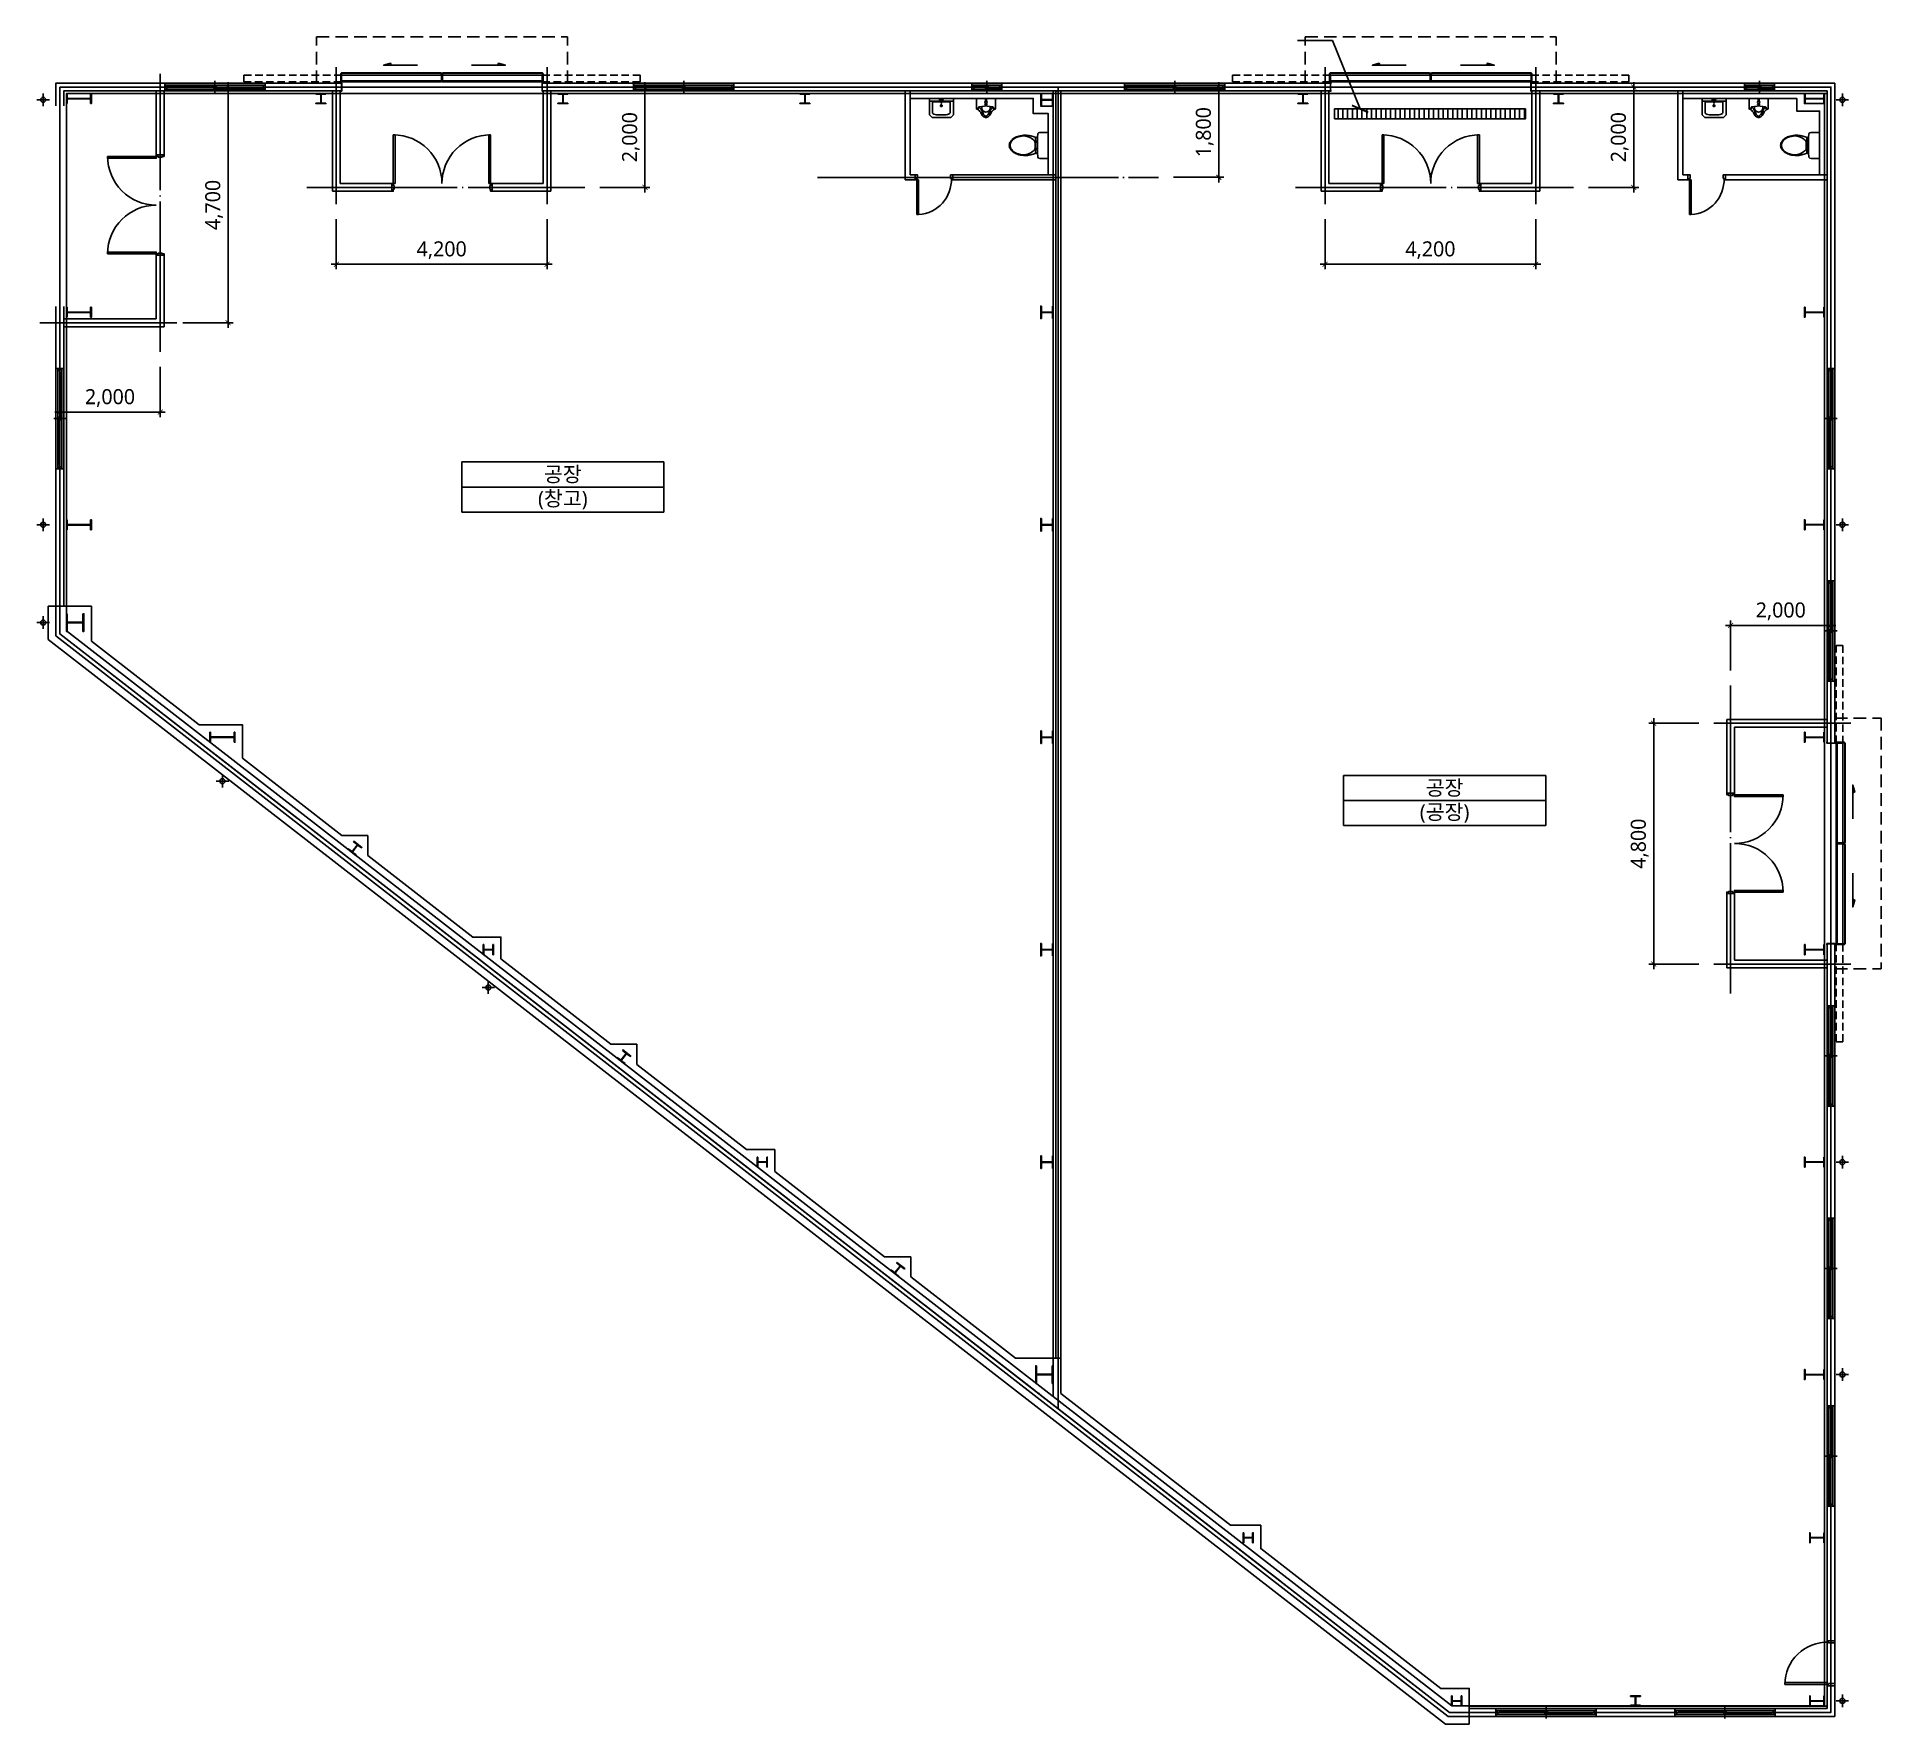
# Model space of a CAD drawing. Header units: inches. Extents: x 3564469 to 3601226, y -812462 to -778829.
import ezdxf
from ezdxf.enums import TextEntityAlignment as Align

# ---------------------------------------------------------------- set-up
doc = ezdxf.new("R2010")
doc.units = ezdxf.units.IN
doc.header["$LTSCALE"] = 100
doc.header["$MEASUREMENT"] = 0
for name, pattern in [('CEN', [62, 60, -1, 0, -1]), ('CEN-GAUN', [32.2, 30, -1, 0.2, -1]), ('HID1-AGI', [2.25, 1.5, -0.75]), ('HID2-GAUN', [3.75, 2.5, -1.25]), ('HIDDEN', [0.375, 0.25, -0.125])]:
    doc.linetypes.add(name, pattern=pattern)
doc.layers.get('Defpoints').update_dxf_attribs({"color": 185})
doc.layers.add('area', color=30, linetype='Continuous', plot=False)
for name, color, linetype in [('CEN', 1, 'CEN'), ('COL', 2, 'Continuous'), ('DIM', 7, 'Continuous'), ('DOOR', 4, 'Continuous'), ('DOOR-OPEN', 9, 'Continuous'), ('ELE-3', 3, 'Continuous'), ('ELE-6', 6, 'Continuous'), ('ELE-8', 8, 'Continuous'), ('ETC-DRAIN', 7, 'Continuous'), ('FUR', 8, 'HIDDEN'), ('S-SC', 3, 'Continuous'), ('SYM-LEAD', 6, 'Continuous'), ('TEXT-NOTE', 6, 'Continuous'), ('WID', 4, 'Continuous'), ('WIN', 6, 'Continuous')]:
    doc.layers.add(name, color=color, linetype=linetype)
doc.layers.add('G-ITBL-HAT', color=251, linetype='Continuous', transparency=0.3)
doc.styles.get("Standard").update_dxf_attribs({"font": ''})
doc.styles.add('스타일1', font='')
doc.styles.get('Standard').set_extended_font_data('Malgun Gothic')
doc.styles.get('스타일1').set_extended_font_data('Malgun Gothic')
doc.dimstyles.new('DIM-QD 1', dxfattribs={"dimtxt": 3, "dimasz": 1.5, "dimexe": 1, "dimexo": 0, "dimgap": 1, "dimtad": 1, "dimdec": 3, "dimdsep": 46, "dimlunit": 6, "dimtxsty": 'Standard', "dimblk1": 'ARCHTICK', "dimblk2": 'ARCHTICK', "dimsah": 1, "dimcen": 0, "dimclrd": 256, "dimclre": 256, "dimclrt": 3, "dimazin": 2, "dimtfac": 1, "dimtdec": 3, "dimtix": 1, "dimtmove": 2, "dimatfit": 3, "dimldrblk": 'ARCHTICK', "dimfxl": 1, "dimtolj": 1, "dimtzin": 0, "dimarcsym": 0})
doc.dimstyles.new('GAUN', dxfattribs={"dimscale": 300, "dimtxt": 2.7, "dimasz": 1, "dimexe": 2, "dimexo": 3, "dimgap": 1, "dimtad": 1, "dimdec": 0, "dimzin": 1, "dimdsep": 46, "dimlunit": 6, "dimtxsty": '스타일1', "dimblk": 'CJDOT', "dimcen": 0.09, "dimdle": 1, "dimclrd": 256, "dimclre": 256, "dimclrt": 3, "dimadec": 0, "dimazin": 0, "dimtfac": 1, "dimtdec": 0, "dimtix": 1, "dimtmove": 2, "dimatfit": 3, "dimldrblk": 'CJDOT', "dimfxl": 1, "dimtolj": 1, "dimtzin": 1, "dimarcsym": 0})

# ---------------------------------------------------------------- blocks, each defined once
blk = doc.blocks.new('*U8')
for p, q in [((104, 236), (0, 236)), ((104, 14), (0, 14)), ((121, 220), (121, 30)), ((130, 220), (130, 30)), ((145, 236), (250, 236)), ((145, 14), (250, 14))]:
    blk.add_line(p, q)
for points in [[(250, 236), (250, 250), (0, 250), (0, 236)], [(0, 14), (0, 0), (250, 0), (250, 14)]]:
    blk.add_lwpolyline(points)
for centre, start, end in [((104, 220), 0, 90), ((104, 30), 270, 0), ((145, 220), 90, 180), ((145, 30), 180, 270)]:
    blk.add_arc(centre, 16, start, end)
blk = doc.blocks.new('*U4')
for p, q in [((75, 484), (0, 484)), ((95, 464), (95, 36)), ((105, 464), (105, 36)), ((125, 484), (200, 484)), ((75, 16), (0, 16)), ((125, 16), (200, 16))]:
    blk.add_line(p, q)
for points in [[(200, 484), (200, 500), (0, 500), (0, 484)], [(0, 16), (0, 0), (200, 0), (200, 16)]]:
    blk.add_lwpolyline(points)
for centre, start, end in [((75, 464), 0, 90), ((125, 464), 90, 180), ((75, 36), 270, 0), ((125, 36), 180, 270)]:
    blk.add_arc(centre, 20, start, end)
blk = doc.blocks.new('*U5')
for p, q in [((83, 188), (0, 188)), ((83, 12), (0, 12)), ((96, 175), (96, 25)), ((104, 175), (104, 25)), ((117, 188), (200, 188)), ((117, 12), (200, 12))]:
    blk.add_line(p, q)
for points in [[(200, 188), (200, 200), (0, 200), (0, 188)], [(0, 12), (0, 0), (200, 0), (200, 12)]]:
    blk.add_lwpolyline(points)
for centre, start, end in [((83, 175), 0, 90), ((83, 25), 270, 0), ((117, 175), 90, 180), ((117, 25), 180, 270)]:
    blk.add_arc(centre, 13, start, end)
blk = doc.blocks.new('*U7')
for p, q in [((80, 387), (0, 387)), ((96, 371), (96, 29)), ((104, 371), (104, 29)), ((120, 387), (200, 387)), ((80, 13), (0, 13)), ((120, 13), (200, 13))]:
    blk.add_line(p, q)
for points in [[(200, 387), (200, 400), (0, 400), (0, 387)], [(0, 13), (0, 0), (200, 0), (200, 13)]]:
    blk.add_lwpolyline(points)
for centre, start, end in [((80, 371), 0, 90), ((120, 371), 90, 180), ((80, 29), 270, 0), ((120, 29), 180, 270)]:
    blk.add_arc(centre, 16, start, end)
blk = doc.blocks.new('*U16')
for p, q in [((78, 282), (0, 282)), ((78, 12), (0, 12)), ((96, 264), (96, 30)), ((104, 264), (104, 30)), ((122, 282), (200, 282)), ((122, 12), (200, 12))]:
    blk.add_line(p, q)
for points in [[(200, 282), (200, 294), (0, 294), (0, 282)], [(0, 12), (0, 0), (200, 0), (200, 12)]]:
    blk.add_lwpolyline(points)
for centre, start, end in [((78, 264), 0, 90), ((78, 30), 270, 0), ((122, 264), 90, 180), ((122, 30), 180, 270)]:
    blk.add_arc(centre, 18, start, end)
blk = doc.blocks.new('*U6')
for p, q in [((149, 331), (0, 331)), ((149, 19), (0, 19)), ((169, 311), (169, 39)), ((181, 311), (181, 39)), ((201, 331), (350, 331)), ((201, 19), (350, 19))]:
    blk.add_line(p, q)
for points in [[(350, 331), (350, 350), (0, 350), (0, 331)], [(0, 19), (0, 0), (350, 0), (350, 19)]]:
    blk.add_lwpolyline(points)
for centre, start, end in [((149, 311), 0, 90), ((149, 39), 270, 0), ((201, 311), 90, 180), ((201, 39), 180, 270)]:
    blk.add_arc(centre, 20, start, end)
blk = doc.blocks.new('2p-t101')
at = {"layer": 'FUR', "color": 0, "linetype": 'Continuous'}
for p, q in [((475, -50), (0, -50)), ((58, -288), (58, -66)), ((58, -66), (225, -66)), ((202, -144), (264, -144)), ((232, -175), (232, -113))]:
    blk.add_line(p, q, dxfattribs=at)
blk.add_lwpolyline([(425, -375), (475, -325), (475, 0), (0, 0), (0, -325), (50, -375)], close=True, dxfattribs=at)
for points in [[(240, -66), (408, -66), (408, -288, -0.272815), (401, -300, -0.070145), (356, -317, -0.03268), (305, -325, -0.023671), (233, -328, -0.023671), (161, -325, -0.03268), (109, -317, -0.070145), (64, -300, -0.272815), (58, -288, -0.272815)], [(224, -17), (227, -87, 1), (239, -87), (242, -17)]]:
    blk.add_lwpolyline(points, format="xyb", dxfattribs=at)
for centre, radius in [((206, -34), 15.3), ((233, -144), 15), ((260, -34), 15.3)]:
    blk.add_circle(centre, radius, dxfattribs=at)
for start, end in [(90, 181.9092), (358.0908, 90)]:
    blk.add_arc((233, -17), 9.19, start, end, dxfattribs=at)
blk = doc.blocks.new('zw$D52B')
at = {"layer": 'FUR', "linetype": 'Continuous'}
for p, q in [((-10, 0), (-10, -52)), ((10, 0), (10, -52)), ((-10, -98), (-10, -120)), ((10, -95), (10, -120))]:
    blk.add_line(p, q, dxfattribs=at)
blk.add_lwpolyline([(190, 0), (-190, 0), (-190, -210, -0.022168), (-165, -220, -0.015962), (-135, -240, -0.046411), (-105, -280, -0.0259), (-85, -320, 0.027117), (-60, -355, 0.071022), (-25, -375, 0.04853), (0, -380, 0.04853), (25, -375, 0.071022), (60, -355, 0.027117), (85, -320, -0.0259), (105, -280, -0.046411), (135, -240, -0.015962), (165, -220, -0.022168), (190, -210)], format="xyb", close=True, dxfattribs=at)
for points in [[(20, 0), (20, -10), (-20, -10), (-20, 0)], [(140, -170), (105, -205), (75, -255), (55, -300), (40, -325), (20, -345), (0, -350), (-20, -345), (-40, -325), (-55, -300), (-75, -255), (-105, -205), (-140, -170)]]:
    blk.add_lwpolyline(points, dxfattribs=at)
blk.add_lwpolyline([(190, -210), (150, -210), (150, -180, 0.198912), (148, -176, 0.089166), (140, -170), (32, -152, 0.080898), (-32, -152), (-140, -170, 0.22682), (-148, -176, 0.062315), (-150, -180), (-150, -210), (-190, -210)], format="xyb", dxfattribs=at)
blk.add_lwpolyline([(-20, -120), (-20, -125), (20, -125), (20, -120)], close=True, dxfattribs=at)
blk.add_circle((0, -75), 25, dxfattribs=at)
blk.add_arc((0, -185), 85, 163.2144, 16.7856, dxfattribs=at)
blk = doc.blocks.new('2p-t204')
at = {"layer": 'FUR', "color": 0, "linetype": 'Continuous'}
for p, q in [((-150, -217), (155, -217)), ((-150, -255), (150, -255)), ((-85, -235), (-65, -235)), ((-85, -265), (-85, -235)), ((-65, -265), (-85, -265)), ((-65, -235), (-65, -265)), ((65, -265), (65, -235)), ((65, -235), (85, -235)), ((85, -265), (65, -265)), ((85, -235), (85, -265))]:
    blk.add_line(p, q, dxfattribs=at)
for points in [[(-150, -217), (-155, -217), (-235, -210, -0.286796), (-260, -170), (-260, -10, -0.414214), (-250, 0), (250, 0, -0.414214), (260, -10), (260, -170, -0.286796), (235, -210), (150, -217)], [(-150, -217), (-189, -350, 0.05768), (-202, -461, 0.065122), (-186, -587, 0.077906), (-143, -683, 0.107177), (-72, -754, 0.144133), (0, -776, 0.144133)], [(150, -217), (189, -350, -0.05768), (202, -461, -0.065122), (186, -587, -0.077906), (143, -683, -0.107177), (72, -754, -0.144133), (0, -776, -0.144133)]]:
    blk.add_lwpolyline(points, format="xyb", dxfattribs=at)
for points in [[(0, -758), (-1, -758), (-11, -758), (-22, -756), (-32, -754), (-41, -751), (-51, -747), (-60, -743), (-69, -738), (-78, -733), (-85, -728), (-93, -722), (-99, -716), (-105, -710), (-111, -703), (-117, -697), (-122, -690), (-127, -684), (-131, -677), (-136, -671), (-140, -664), (-144, -658), (-148, -651), (-151, -644), (-155, -638), (-158, -631), (-161, -624), (-164, -617), (-167, -610), (-169, -603), (-171, -595), (-174, -587), (-176, -580), (-178, -571), (-180, -563), (-182, -555), (-184, -546), (-186, -537), (-187, -528), (-189, -519), (-189, -509), (-190, -500), (-190, -490), (-190, -481), (-189, -471), (-188, -461), (-186, -451), (-184, -441), (-182, -431), (-179, -421), (-176, -411), (-172, -401), (-168, -391), (-164, -381), (-159, -370), (-154, -360), (-149, -350), (-143, -340), (-136, -331), (-129, -321), (-123, -312), (-115, -303), (-108, -295), (-101, -288), (-94, -282), (-87, -276), (-80, -272), (-74, -269), (-67, -267), (-61, -265), (-54, -264), (-48, -264), (-41, -264), (-33, -264), (-25, -264), (-17, -264), (-8, -264), (0, -264)], [(0, -758), (1, -758), (11, -758), (22, -756), (32, -754), (41, -751), (51, -747), (60, -743), (69, -738), (78, -733), (85, -728), (93, -722), (99, -716), (105, -710), (111, -703), (117, -697), (122, -690), (127, -684), (131, -677), (136, -671), (140, -664), (144, -658), (148, -651), (151, -644), (155, -638), (158, -631), (161, -624), (164, -617), (167, -610), (169, -603), (171, -595), (174, -587), (176, -580), (178, -571), (180, -563), (182, -555), (184, -546), (186, -537), (187, -528), (189, -519), (189, -509), (190, -500), (190, -490), (190, -481), (189, -471), (188, -461), (186, -451), (184, -441), (182, -431), (179, -421), (176, -411), (172, -401), (168, -391), (164, -381), (159, -370), (154, -360), (149, -350), (143, -340), (136, -331), (129, -321), (123, -312), (115, -303), (108, -295), (101, -288), (94, -282), (87, -276), (80, -272), (74, -269), (67, -267), (61, -265), (54, -264), (48, -264), (41, -264), (33, -264), (25, -264), (17, -264), (8, -264), (0, -264)], [(155, -217), (150, -217)]]:
    blk.add_lwpolyline(points, dxfattribs=at)
for centre, start, end in [((-148, -267), 98.7037, 171.2963), ((148, -267), 8.7037, 81.2963)]:
    blk.add_arc(centre, 11.9, start, end, dxfattribs=at)
blk = doc.blocks.new('zw$C7E7')
at = {"layer": 'DOOR'}
for p, q in [((-100, 65), (-789, 65)), ((-789, 30), (-789, 65)), ((-100, 30), (-789, 30)), ((-100, 65), (-100, 30))]:
    blk.add_line(p, q, dxfattribs=at)
for points in [[(-100, 750), (-100, 720), (-70, 720), (-70, 705), (0, 705), (0, 750)], [(-70, 45), (-70, 30), (-100, 30), (-100, 0), (0, 0), (0, 45)]]:
    blk.add_lwpolyline(points, close=True, dxfattribs=at)
at = {"layer": 'DOOR-OPEN', "color": 9}
blk.add_arc((-100, 30), 690, 87.5081, 177.0924, dxfattribs=at)
blk = doc.blocks.new('HD1-1')
at = {"layer": 'DOOR', "color": 7, "linetype": 'HID2-GAUN'}
for p, q in [((-6452, -25), (-6452, 897)), ((-6452, 897), (-1452, 897)), ((-1452, -25), (-1452, 897))]:
    blk.add_line(p, q, dxfattribs=at)
at = {"layer": 'DOOR'}
for p, q in [((-5951, 22), (-5951, 133)), ((-5939, 2), (-5898, 2)), ((-5898, 2), (-5898, 22)), ((-5898, 2), (-3962, 2)), ((-4034, 22), (-4034, 2)), ((-3979, 2), (-4034, 2)), ((-3986, 134), (-3986, 133)), ((-3986, 133), (-3963, 133)), ((-3962, 2), (-3986, 2)), ((-3986, 2), (-3986, 1)), ((-3963, 135), (-3985, 135)), ((-3984, 0), (-3958, 0)), ((-3958, 135), (-3963, 135)), ((-3963, 22), (-3963, 133)), ((-3963, 133), (-3962, 133)), ((-3962, 133), (-3962, 2)), ((-3958, 0), (-3958, 135)), ((-3942, 135), (-3947, 135)), ((-3947, 135), (-3947, 0)), ((-3947, 0), (-3921, 0)), ((-3943, 2), (-3943, 133)), ((-3943, 133), (-3942, 133)), ((-3943, 2), (-2025, 2)), ((-3919, 2), (-3943, 2)), ((-3920, 135), (-3942, 135)), ((-3942, 22), (-3942, 133)), ((-3942, 133), (-3919, 133)), ((-3926, 2), (-3871, 2)), ((-3919, 133), (-3919, 134)), ((-3919, 1), (-3919, 2)), ((-3871, 22), (-3871, 2)), ((-2025, 22), (-2025, 2)), ((-1970, 2), (-2025, 2)), ((-1953, 22), (-1953, 133)), ((-1948, 0), (-1937, 0))]:
    blk.add_line(p, q, dxfattribs=at)
at = {"layer": 'DOOR', "color": 8}
for p, q in [((-3969, 161), (-3969, 135)), ((-3958, 161), (-3958, 135)), ((-3947, 161), (-3947, 135)), ((-3936, 161), (-3936, 135))]:
    blk.add_line(p, q, dxfattribs=at)
at = {"layer": 'DOOR'}
for points in [[(-4441, 332), (-5115, 332), (-4980, 371), (-4963, 332)], [(-3361, 332), (-2687, 332), (-2822, 371), (-2839, 332)], [(-5952, 133), (-3963, 133)], [(-3963, 22), (-5952, 22)], [(-3942, 133), (-1953, 133)], [(-1953, 22), (-3942, 22)]]:
    blk.add_lwpolyline(points, dxfattribs=at)
at = {"layer": 'DOOR', "linetype": 'HID1-AGI'}
for points in [[(-5957, 0), (-7900, 0), (-7900, 133), (-5957, 133)], [(-1952, 0), (0, 0), (0, 133), (-1952, 133)]]:
    blk.add_lwpolyline(points, dxfattribs=at)
at = {"layer": 'DOOR', "color": 8}
for points in [[(-5968, 0), (-5968, 161, -0.414214), (-5945, 183), (-3980, 183)], [(-5957, 136), (-5957, 161, -0.414214), (-5945, 172), (-3980, 172)], [(-3925, 183), (-1960, 183, -0.414214), (-1937, 161), (-1937, 0)], [(-3925, 172), (-1960, 172, -0.414214), (-1948, 161), (-1948, 135)]]:
    blk.add_lwpolyline(points, format="xyb", dxfattribs=at)
at = {"layer": 'DOOR'}
for points in [[(-5952, 134), (-5952, 2), (-5929, 2), (-5929, 1, -0.414214), (-5930, 0), (-5957, 0), (-5957, 136), (-5930, 136, -0.414214), (-5929, 135), (-5929, 134)], [(-5976, -181), (-5976, -181), (-5952, -181), (-5952, -24), (-5976, -24), (-5976, -24, -0.414214), (-5975, -22), (-5948, -22), (-5948, -183), (-5975, -183, -0.414214)], [(-1929, -181), (-1929, -181), (-1952, -181), (-1952, -24), (-1929, -24), (-1929, -24, 0.414214), (-1930, -22), (-1957, -22), (-1957, -183), (-1930, -183, 0.414214)]]:
    blk.add_lwpolyline(points, format="xyb", close=True, dxfattribs=at)
blk.add_lwpolyline([(-1953, 133), (-1977, 133), (-1977, 134, -0.434009), (-1976, 135), (-1953, 135), (-1948, 135), (-1948, 0), (-1975, 0, -0.414214), (-1976, 1), (-1976, 2), (-1952, 2), (-1952, 133), (-1953, 133)], format="xyb", dxfattribs=at)
for centre, radius, start, end in [((-3985, 134), 1.23, 85.2693, 179.1144), ((-3984, 1), 1.33, 180, 270), ((-3921, 1), 1.33, 270, 360), ((-3920, 134), 1.23, 0.8856, 94.7308)]:
    blk.add_arc(centre, radius, start, end, dxfattribs=at)
at = {"layer": 'DOOR', "color": 8}
for centre, radius, start, end in [((-3980, 161), 22.2, 0, 90), ((-3980, 161), 11.1, 0, 90), ((-3925, 161), 22.2, 90, 180), ((-3925, 161), 11.1, 90, 180)]:
    blk.add_arc(centre, radius, start, end, dxfattribs=at)
blk = doc.blocks.new('zw$877B')
at = {"layer": 'WIN', "color": 8}
for p, q in [((-153, 0), (-153, -2000)), ((2, -2000), (2, 0))]:
    blk.add_line(p, q, dxfattribs=at)
at = {"layer": 'WIN'}
for p, q in [((2, 0), (-153, 0)), ((2, -2000), (-153, -2000))]:
    blk.add_line(p, q, dxfattribs=at)
at = {"layer": 'WIN', "color": 4, "linetype": 'Continuous'}
for p, q in [((-115, -1960), (-115, -40)), ((-35, -1960), (-35, -40)), ((48, -1000), (-198, -1000))]:
    blk.add_line(p, q, dxfattribs=at)
at = {"layer": 'WIN', "color": 4}
for p, q in [((-55, -975), (-55, -80)), ((-95, -1920), (-95, -1025))]:
    blk.add_line(p, q, dxfattribs=at)
for points in [[(-35, -40), (-35, 0), (-115, 0), (-115, -40), (-75, -40), (-75, -20), (-35, -20)], [(-115, -1960), (-115, -2000), (-35, -2000), (-35, -1960), (-75, -1960), (-75, -1980), (-115, -1980)]]:
    blk.add_lwpolyline(points, dxfattribs=at)
for points in [[(-73, -80), (-37, -80), (-37, -30), (-73, -30)], [(-113, -1025), (-77, -1025), (-77, -975), (-113, -975)], [(-73, -1025), (-37, -1025), (-37, -975), (-73, -975)], [(-113, -1970), (-77, -1970), (-77, -1920), (-113, -1920)]]:
    blk.add_lwpolyline(points, close=True, dxfattribs=at)
blk = doc.blocks.new('zw$CF99')
at = {"layer": 'WIN', "color": 8}
for p, q in [((-600, 155), (0, 155)), ((0, 0), (-600, 0))]:
    blk.add_line(p, q, dxfattribs=at)
at = {"layer": 'WIN'}
for p, q in [((-600, 0), (-600, 155)), ((0, 0), (0, 155))]:
    blk.add_line(p, q, dxfattribs=at)
at = {"layer": 'WIN', "color": 4, "linetype": 'Continuous'}
for p, q in [((-40, 118), (-560, 118)), ((-40, 38), (-560, 38)), ((-300, -45), (-300, 200))]:
    blk.add_line(p, q, dxfattribs=at)
at = {"layer": 'WIN', "color": 4}
for p, q in [((-325, 58), (-520, 58)), ((-80, 98), (-275, 98))]:
    blk.add_line(p, q, dxfattribs=at)
for points in [[(-560, 38), (-600, 38), (-600, 118), (-560, 118), (-560, 78), (-580, 78), (-580, 38)], [(-40, 118), (0, 118), (0, 38), (-40, 38), (-40, 78), (-20, 78), (-20, 118)]]:
    blk.add_lwpolyline(points, dxfattribs=at)
for points in [[(-520, 76), (-520, 40), (-570, 40), (-570, 76)], [(-275, 116), (-275, 80), (-325, 80), (-325, 116)], [(-275, 76), (-275, 40), (-325, 40), (-325, 76)], [(-30, 116), (-30, 80), (-80, 80), (-80, 116)]]:
    blk.add_lwpolyline(points, close=True, dxfattribs=at)
blk = doc.blocks.new('DR')
at = {"layer": 'ETC-DRAIN', "color": 1, "linetype": 'Continuous'}
for p, q in [((-250, 0), (250, 0)), ((0, 250), (0, -250))]:
    blk.add_line(p, q, dxfattribs=at)
at = {"layer": 'ETC-DRAIN'}
blk.add_circle((0, 0), 100, dxfattribs=at)
blk = doc.blocks.new('_ARCHTICK')
at = {"color": 0, "linetype": 'ByBlock', "const_width": 0.15}
blk.add_lwpolyline([(-0.5, -0.5), (0.5, 0.5)], dxfattribs=at)
blk = doc.blocks.new('*D19')
at = {"layer": 'Defpoints', "color": 0, "transparency": 16777216}
for p in [(3586826, -779829), (3588026, -779829), (3586826, -781629)]:
    blk.add_point(p, dxfattribs=at)
at = {"layer": 'DIM', "color": 7, "lineweight": -2, "transparency": 16777216}
for p, q in [((3587126, -779829), (3588126, -779829)), ((3588026, -781729), (3588026, -779729)), ((3587126, -781629), (3588126, -781629))]:
    blk.add_line(p, q, dxfattribs=at)
at = {"layer": 'DIM', "color": 7, "lineweight": -2, "transparency": 16777216, "xscale": 100, "yscale": 100, "zscale": 100}
for p, rotation in [((3588026, -779829), 90), ((3588026, -781629), 270)]:
    blk.add_blockref('_ARCHTICK', p, dxfattribs=dict(at, rotation=rotation))
at = {"layer": 'DIM', "color": 3, "transparency": 16777216, "insert": (3587745, -780729), "char_height": 300, "attachment_point": 5, "rotation": 90, "style": '스타일1'}
blk.add_mtext('\\A1;1,800', dxfattribs=at)
blk = doc.blocks.new('CJDOT')
blk.add_line((-2, 0), (2, 0))
at = {"const_width": 0.5}
blk.add_lwpolyline([(-0.25, 0, 1), (0.25, 0, 1)], format="xyb", close=True, dxfattribs=at)
blk = doc.blocks.new('zw$35FC')
at = {"layer": 'DOOR'}
for p, q in [((30, -155), (30, -995)), ((65, -155), (30, -155)), ((65, -155), (65, -995)), ((30, -995), (65, -995))]:
    blk.add_line(p, q, dxfattribs=at)
for points in [[(45, -125), (30, -125), (30, -155), (0, -155), (0, 0), (45, 0)], [(900, -155), (870, -155), (870, -125), (855, -125), (855, 0), (900, 0)]]:
    blk.add_lwpolyline(points, close=True, dxfattribs=at)
at = {"layer": 'DOOR-OPEN', "color": 9}
blk.add_arc((30, -155), 840, 270, 2.0467, dxfattribs=at)
blk = doc.blocks.new('zw$C0AE')
at = {"layer": 'WID'}
for points in [[(-2000, 155), (-1970, 155), (-1970, 115), (-1955, 115), (-1955, 40), (-1970, 40), (-1970, 0), (-2000, 0)], [(0, 155), (-30, 155), (-30, 115), (-45, 115), (-45, 40), (-30, 40), (-30, 0), (0, 0)]]:
    blk.add_lwpolyline(points, close=True, dxfattribs=at)
for points in [[(-1970, 0), (-1970, -970), (-1970, -970)], [(-1970, 0), (-1935, 0), (-1935, -970), (-1970, -970)], [(-30, 0), (-65, 0), (-65, -970), (-30, -970)], [(-30, 0), (-30, -970), (-30, -970)]]:
    blk.add_lwpolyline(points, dxfattribs=at)
at = {"layer": 'WID', "linetype": 'Continuous'}
for centre, start, end in [((-1970, 0), 270, 0), ((-30, 0), 180, 270)]:
    blk.add_arc(centre, 970, start, end, dxfattribs=at)
blk = doc.blocks.new('*D20')
at = {"layer": 'Defpoints', "color": 0, "transparency": 16777216}
for p in [(3575389, -779829), (3575389, -781829), (3576589, -781829)]:
    blk.add_point(p, dxfattribs=at)
at = {"layer": 'DIM', "color": 7, "lineweight": -2, "transparency": 16777216}
for p, q in [((3575689, -779829), (3576689, -779829)), ((3576589, -779729), (3576589, -781929)), ((3575689, -781829), (3576689, -781829))]:
    blk.add_line(p, q, dxfattribs=at)
at = {"layer": 'DIM', "color": 7, "lineweight": -2, "transparency": 16777216, "xscale": 100, "yscale": 100, "zscale": 100}
for p, rotation in [((3576589, -779829), 90), ((3576589, -781829), 270)]:
    blk.add_blockref('_ARCHTICK', p, dxfattribs=dict(at, rotation=rotation))
at = {"layer": 'DIM', "color": 3, "transparency": 16777216, "insert": (3576309, -780829), "char_height": 300, "attachment_point": 5, "rotation": 90, "style": '스타일1'}
blk.add_mtext('\\A1;2,000', dxfattribs=at)
blk = doc.blocks.new('*D21')
at = {"layer": 'Defpoints', "color": 0, "transparency": 16777216}
for p in [(3567081, -779829), (3567081, -784529), (3568281, -784529)]:
    blk.add_point(p, dxfattribs=at)
at = {"layer": 'DIM', "color": 7, "lineweight": -2, "transparency": 16777216}
for p, q in [((3567381, -779829), (3568381, -779829)), ((3568281, -779729), (3568281, -784629)), ((3567381, -784529), (3568381, -784529))]:
    blk.add_line(p, q, dxfattribs=at)
at = {"layer": 'DIM', "color": 7, "lineweight": -2, "transparency": 16777216, "xscale": 100, "yscale": 100, "zscale": 100}
for p, rotation in [((3568281, -779829), 90), ((3568281, -784529), 270)]:
    blk.add_blockref('_ARCHTICK', p, dxfattribs=dict(at, rotation=rotation))
at = {"layer": 'DIM', "color": 3, "transparency": 16777216, "insert": (3568001, -782179), "char_height": 300, "attachment_point": 5, "rotation": 90, "style": '스타일1'}
blk.add_mtext('\\A1;4,700', dxfattribs=at)
blk = doc.blocks.new('*D22')
at = {"layer": 'Defpoints', "color": 0, "transparency": 16777216}
for p in [(3564926, -785108), (3566926, -785108), (3564926, -786308)]:
    blk.add_point(p, dxfattribs=at)
at = {"layer": 'DIM', "color": 7, "lineweight": -2, "transparency": 16777216}
for p, q in [((3564926, -785408), (3564926, -786408)), ((3566926, -785408), (3566926, -786408)), ((3567026, -786308), (3564826, -786308))]:
    blk.add_line(p, q, dxfattribs=at)
at = {"layer": 'DIM', "color": 7, "lineweight": -2, "transparency": 16777216, "xscale": 100, "yscale": 100, "zscale": 100, "rotation": 180}
blk.add_blockref('_ARCHTICK', (3564926, -786308), dxfattribs=at)
at = {"layer": 'DIM', "color": 7, "lineweight": -2, "transparency": 16777216, "xscale": 100, "yscale": 100, "zscale": 100}
blk.add_blockref('_ARCHTICK', (3566926, -786308), dxfattribs=at)
at = {"layer": 'DIM', "color": 3, "transparency": 16777216, "insert": (3565926, -786028), "char_height": 300, "attachment_point": 5, "style": '스타일1'}
blk.add_mtext('\\A1;2,000', dxfattribs=at)
blk = doc.blocks.new('*D23')
at = {"layer": 'Defpoints', "color": 0, "transparency": 16777216}
for p in [(3570437, -782162), (3574637, -782162), (3570437, -783362)]:
    blk.add_point(p, dxfattribs=at)
at = {"layer": 'DIM', "color": 7, "lineweight": -2, "transparency": 16777216}
for p, q in [((3570437, -782462), (3570437, -783462)), ((3574637, -782462), (3574637, -783462)), ((3574737, -783362), (3570337, -783362))]:
    blk.add_line(p, q, dxfattribs=at)
at = {"layer": 'DIM', "color": 7, "lineweight": -2, "transparency": 16777216, "xscale": 100, "yscale": 100, "zscale": 100, "rotation": 180}
blk.add_blockref('_ARCHTICK', (3570437, -783362), dxfattribs=at)
at = {"layer": 'DIM', "color": 7, "lineweight": -2, "transparency": 16777216, "xscale": 100, "yscale": 100, "zscale": 100}
blk.add_blockref('_ARCHTICK', (3574637, -783362), dxfattribs=at)
at = {"layer": 'DIM', "color": 3, "transparency": 16777216, "insert": (3572537, -783082), "char_height": 300, "attachment_point": 5, "style": '스타일1'}
blk.add_mtext('\\A1;4,200', dxfattribs=at)
blk = doc.blocks.new('*D24')
at = {"layer": 'Defpoints', "color": 0, "transparency": 16777216}
for p in [(3595096, -779829), (3595096, -781829), (3596296, -781829)]:
    blk.add_point(p, dxfattribs=at)
at = {"layer": 'DIM', "color": 7, "lineweight": -2, "transparency": 16777216}
for p, q in [((3595396, -779829), (3596396, -779829)), ((3596296, -779729), (3596296, -781929)), ((3595396, -781829), (3596396, -781829))]:
    blk.add_line(p, q, dxfattribs=at)
at = {"layer": 'DIM', "color": 7, "lineweight": -2, "transparency": 16777216, "xscale": 100, "yscale": 100, "zscale": 100}
for p, rotation in [((3596296, -779829), 90), ((3596296, -781829), 270)]:
    blk.add_blockref('_ARCHTICK', p, dxfattribs=dict(at, rotation=rotation))
at = {"layer": 'DIM', "color": 3, "transparency": 16777216, "insert": (3596016, -780829), "char_height": 300, "attachment_point": 5, "rotation": 90, "style": '스타일1'}
blk.add_mtext('\\A1;2,000', dxfattribs=at)
blk = doc.blocks.new('*D25')
at = {"layer": 'Defpoints', "color": 0, "transparency": 16777216}
for p in [(3590144, -782162), (3594344, -782162), (3590144, -783362)]:
    blk.add_point(p, dxfattribs=at)
at = {"layer": 'DIM', "color": 7, "lineweight": -2, "transparency": 16777216}
for p, q in [((3590144, -782462), (3590144, -783462)), ((3594344, -782462), (3594344, -783462)), ((3594444, -783362), (3590044, -783362))]:
    blk.add_line(p, q, dxfattribs=at)
at = {"layer": 'DIM', "color": 7, "lineweight": -2, "transparency": 16777216, "xscale": 100, "yscale": 100, "zscale": 100, "rotation": 180}
blk.add_blockref('_ARCHTICK', (3590144, -783362), dxfattribs=at)
at = {"layer": 'DIM', "color": 7, "lineweight": -2, "transparency": 16777216, "xscale": 100, "yscale": 100, "zscale": 100}
blk.add_blockref('_ARCHTICK', (3594344, -783362), dxfattribs=at)
at = {"layer": 'DIM', "color": 3, "transparency": 16777216, "insert": (3592244, -783082), "char_height": 300, "attachment_point": 5, "style": '스타일1'}
blk.add_mtext('\\A1;4,200', dxfattribs=at)
blk = doc.blocks.new('*D26')
at = {"layer": 'Defpoints', "color": 0, "transparency": 16777216}
for p in [(3596694, -792512), (3597894, -792512), (3597894, -797312)]:
    blk.add_point(p, dxfattribs=at)
at = {"layer": 'DIM', "color": 7, "lineweight": -2, "transparency": 16777216}
for p, q in [((3596694, -797412), (3596694, -792412)), ((3597594, -792512), (3596594, -792512)), ((3597594, -797312), (3596594, -797312))]:
    blk.add_line(p, q, dxfattribs=at)
at = {"layer": 'DIM', "color": 7, "lineweight": -2, "transparency": 16777216, "xscale": 100, "yscale": 100, "zscale": 100}
for p, rotation in [((3596694, -792512), 90), ((3596694, -797312), 270)]:
    blk.add_blockref('_ARCHTICK', p, dxfattribs=dict(at, rotation=rotation))
at = {"layer": 'DIM', "color": 3, "transparency": 16777216, "insert": (3596414, -794912), "char_height": 300, "attachment_point": 5, "rotation": 90, "style": '스타일1'}
blk.add_mtext('\\A1;4,800', dxfattribs=at)
blk = doc.blocks.new('*D27')
at = {"layer": 'Defpoints', "color": 0, "transparency": 16777216}
for p in [(3600226, -790560), (3598226, -791760), (3600226, -791760)]:
    blk.add_point(p, dxfattribs=at)
at = {"layer": 'DIM', "color": 7, "lineweight": -2, "transparency": 16777216}
for p, q in [((3598126, -790560), (3600326, -790560)), ((3598226, -791460), (3598226, -790460)), ((3600226, -791460), (3600226, -790460))]:
    blk.add_line(p, q, dxfattribs=at)
at = {"layer": 'DIM', "color": 7, "lineweight": -2, "transparency": 16777216, "xscale": 100, "yscale": 100, "zscale": 100, "rotation": 180}
blk.add_blockref('_ARCHTICK', (3598226, -790560), dxfattribs=at)
at = {"layer": 'DIM', "color": 7, "lineweight": -2, "transparency": 16777216, "xscale": 100, "yscale": 100, "zscale": 100}
blk.add_blockref('_ARCHTICK', (3600226, -790560), dxfattribs=at)
at = {"layer": 'DIM', "color": 3, "transparency": 16777216, "insert": (3599226, -790280), "char_height": 300, "attachment_point": 5, "style": '스타일1'}
blk.add_mtext('\\A1;2,000', dxfattribs=at)

msp = doc.modelspace()

# ---------------------------------------------------------------- hatches: boundary and pattern name
at = {"layer": 'ELE-8', "linetype": 'ByBlock', "lineweight": -3}
h = msp.add_hatch(dxfattribs=at)
h.set_pattern_fill('ANSI31', color=256, scale=30, angle=45)
h.set_pattern_definition([(90, (2363200.7, -1261797.39), (-95.25, 6e-15), [])])
h.paths.add_polyline_path([(3590328.7, -780464.7), (3590328.7, -780264.7), (3594137.8, -780264.7), (3594137.8, -780464.7)])

# ---------------------------------------------------------------- linework, layer by layer
at = {"color": 6}
for p, q in [((3566849, -781183.4), (3566849, -779907)), ((3567004, -781183.4), (3567004, -779907)), ((3570359.6, -781907), (3570359.6, -779907)), ((3570514.6, -779907), (3570514.6, -781752)), ((3574559.7, -781752), (3574559.7, -779907)), ((3574714.7, -781907), (3574714.7, -779907)), ((3590066.5, -781907), (3590066.5, -779907)), ((3590221.5, -779907), (3590221.5, -781752)), ((3594266.6, -781752), (3594266.6, -779907)), ((3594421.6, -781907), (3594421.6, -779907)), ((3570514.6, -781752), (3571542.1, -781752)), ((3573542.1, -781752), (3574559.7, -781752)), ((3590221.5, -781752), (3591249, -781752)), ((3593249, -781752), (3594266.6, -781752)), ((3570359.6, -781907), (3571542.1, -781907)), ((3573542.1, -781907), (3574714.7, -781907)), ((3590066.5, -781907), (3591249, -781907)), ((3593249, -781907), (3594421.6, -781907)), ((3566849, -784452), (3566849, -783183.4)), ((3567004, -784607), (3567004, -783183.4)), ((3565004, -784452), (3566849, -784452)), ((3567004, -784607), (3565004, -784607)), ((3598149, -793907), (3598149, -792434.4)), ((3598149, -792434.4), (3600149, -792434.4)), ((3598304, -792589.4), (3600149, -792589.4)), ((3598304, -793907), (3598304, -792589.4)), ((3598149, -797389.5), (3598149, -795907)), ((3598304, -797234.5), (3598304, -795907)), ((3600149, -797234.5), (3598304, -797234.5)), ((3598149, -797389.5), (3600149, -797389.5))]:
    msp.add_line(p, q, dxfattribs=at)
at = {"layer": 'area'}
msp.add_lwpolyline([(3564926.5, -779829.5), (3584826.5, -779829.5), (3584826.5, -806175.3), (3564926.5, -790729.5)], close=True, dxfattribs=at)
for points in [[(3564926.5, -779829.5), (3564926.5, -790729.5), (3592626.5, -812229.5), (3600226.5, -812229.5), (3600226.5, -779829.5), (3564926.5, -779829.5)], [(3584826.5, -779829.5), (3584826.5, -806175.3), (3592626.5, -812229.5), (3600226.5, -812229.5), (3600226.5, -779829.5), (3584826.5, -779829.5)]]:
    msp.add_lwpolyline(points, dxfattribs=at)
at = {"layer": 'CEN', "linetype": 'CEN-GAUN'}
for p, q in [((3566926.5, -785108.3), (3566926.5, -779567.7)), ((3570437.1, -782161.7), (3570437.1, -779431.8)), ((3574637.1, -782161.7), (3574637.1, -779431.8)), ((3590144, -782161.7), (3590144, -779431.8)), ((3594344, -782161.7), (3594344, -779431.8)), ((3569848.2, -781829.5), (3575388.9, -781829.5)), ((3589555.1, -781829.5), (3595095.8, -781829.5)), ((3567258.7, -784529.5), (3564528.8, -784529.5)), ((3598226.5, -797900.8), (3598226.5, -791760.2)), ((3597894.2, -792512), (3600624.1, -792512)), ((3597894.2, -797312), (3600624.1, -797312))]:
    msp.add_line(p, q, dxfattribs=at)
at = {"layer": 'CEN'}
for p, q in [((3580026.5, -781629.5), (3586826.5, -781629.5)), ((3564926.5, -790729.5), (3592626.5, -812229.5))]:
    msp.add_line(p, q, dxfattribs=at)
at = {"layer": 'COL'}
for p, q in [((3564849, -790179.5), (3564849, -790767.4)), ((3564849, -790767.4), (3592599.9, -812307)), ((3568566.5, -793209.8), (3570549.8, -794749.2)), ((3570549.8, -794749.2), (3571066.1, -794749.2)), ((3571066.1, -794749.2), (3571066.1, -795150)), ((3571066.1, -795150), (3573159.1, -796774.5)), ((3573716.5, -797207.1), (3575909.5, -798909.2)), ((3575909.5, -798909.2), (3576426.1, -798909.2)), ((3576426.1, -798909.2), (3576426.1, -799310.3)), ((3576426.1, -799310.3), (3578615.4, -801009.5)), ((3579176.5, -801445), (3581365.7, -803144.2)), ((3581365.7, -803144.2), (3581886.1, -803144.2)), ((3581886.1, -803144.2), (3581886.1, -803548.2)), ((3581886.1, -803548.2), (3583975, -805169.5))]:
    msp.add_line(p, q, dxfattribs=at)
for points in [[(3564849, -790179.5), (3565556.5, -790179.5), (3565556.5, -790873.5), (3567702.9, -792539.5)], [(3567702.9, -792539.5), (3568566.5, -792539.5), (3568566.5, -793209.8)], [(3573159.1, -796774.5), (3573716.5, -796774.5), (3573716.5, -797207.1)], [(3578615.4, -801009.5), (3579176.5, -801009.5), (3579176.5, -801445)], [(3583975, -805169.5), (3584876.5, -805169.5), (3584876.5, -805869.2)], [(3584876.5, -805869.2), (3588262.1, -808497), (3588861.5, -808497), (3588861.5, -808962.2), (3592452.5, -811749.5), (3593016.5, -811749.5), (3593016.5, -812307), (3592599.9, -812307)]]:
    msp.add_lwpolyline(points, dxfattribs=at)
at = {"layer": 'Defpoints'}
msp.add_line((3584726.5, -805933.2), (3584726.5, -779907), dxfattribs=at)
msp.add_lwpolyline([(3600149, -779959.5), (3565056.5, -779959.5), (3565056.5, -790665.8), (3584906.2, -806072.6), (3592671, -812099.5), (3600096.5, -812099.5), (3600096.5, -779959.5), (3584826.5, -779959.5)], dxfattribs=at)
at = {"layer": 'ELE-3'}
for points in [[(3584726.5, -780209.5), (3584476.5, -780209.5), (3584476.5, -779959.5)], [(3600096.5, -780159.5), (3599696.5, -780159.5), (3599696.5, -779959.5)], [(3584626.5, -781579.5), (3584626.5, -780359.5), (3584326.5, -780359.5), (3584326.5, -780057), (3581876.5, -780057)], [(3599999, -781579.5), (3599999, -780309.5), (3599546.5, -780309.5), (3599546.5, -780057), (3597276.5, -780057)]]:
    msp.add_lwpolyline(points, dxfattribs=at)
at = {"layer": 'ELE-6'}
for p, q in [((3581776.5, -779907), (3581776.5, -781679.5)), ((3581876.5, -779907), (3581876.5, -781579.5)), ((3584776.5, -779907), (3584776.5, -805169.5)), ((3584876.5, -779907), (3584876.5, -805169.5)), ((3597176.5, -779907), (3597176.5, -781679.5)), ((3597276.5, -779907), (3597276.5, -781579.5)), ((3600149, -792907), (3600149, -779907)), ((3600304, -792907), (3600304, -779752)), ((3581776.5, -781679.5), (3582006.5, -781679.5)), ((3581876.5, -781579.5), (3582021.5, -781579.5)), ((3582681.5, -781579.5), (3584776.5, -781579.5)), ((3582696.5, -781679.5), (3584776.5, -781679.5)), ((3597176.5, -781679.5), (3597406.5, -781679.5)), ((3597276.5, -781579.5), (3597421.5, -781579.5)), ((3598081.5, -781579.5), (3600149, -781579.5)), ((3598096.5, -781679.5), (3600149, -781679.5)), ((3564849, -784202), (3564849, -790179.5)), ((3565004, -784202), (3565004, -790179.5)), ((3564694, -790179.5), (3564694, -790843.3)), ((3564694, -790843.3), (3592546.8, -812462)), ((3600149, -812152), (3600149, -796907)), ((3600304, -812307), (3600304, -796907)), ((3593016.5, -812152), (3600149, -812152)), ((3593016.5, -812307), (3600304, -812307)), ((3593016.5, -812307), (3593016.5, -812462)), ((3592546.8, -812462), (3593016.5, -812462))]:
    msp.add_line(p, q, dxfattribs=at)
for points in [[(3570542.1, -779752), (3564849, -779752), (3564849, -780206)], [(3570542.1, -779907), (3565004, -779907), (3565004, -780206)], [(3584826.5, -779752), (3574542.1, -779752)], [(3584826.5, -779907), (3574542.1, -779907)], [(3590273, -779752), (3584826.5, -779752)], [(3590273, -779907), (3584826.5, -779907)], [(3600304, -779752), (3594265, -779752)], [(3600149, -779907), (3594265, -779907)], [(3564849, -790179.5), (3564694, -790179.5)]]:
    msp.add_lwpolyline(points, dxfattribs=at)
at = {"layer": 'ELE-8'}
msp.add_line((3593016.5, -812107), (3600149, -812107), dxfattribs=at)
at = {"layer": 'ELE-8', "linetype": 'ByBlock', "lineweight": -3, "elevation": 0}
msp.add_lwpolyline([(3590328.7, -780464.7), (3594137.8, -780464.7), (3594137.8, -780264.7), (3590328.7, -780264.7)], close=True, dxfattribs=at)
at = {"layer": 'SYM-LEAD'}
msp.add_lwpolyline([(3600329, -794901.7), (3600329, -794912.2)], dxfattribs=at)
at = {"layer": 'TEXT-NOTE', "color": 6}
for p, q in [((3572936.7, -787303), (3576966.2, -787303)), ((3572936.7, -787803), (3572936.7, -787303)), ((3576966.2, -787303), (3576966.2, -787803)), ((3572936.7, -787803), (3576966.2, -787803)), ((3572936.7, -788303), (3572936.7, -787803)), ((3576966.2, -787803), (3572936.7, -787803)), ((3576966.2, -787803), (3576966.2, -788303)), ((3576966.2, -788303), (3572936.7, -788303)), ((3590511.7, -793552.5), (3594541.2, -793552.5)), ((3590511.7, -794052.5), (3590511.7, -793552.5)), ((3594541.2, -793552.5), (3594541.2, -794052.5)), ((3590511.7, -794052.5), (3594541.2, -794052.5)), ((3590511.7, -794552.5), (3590511.7, -794052.5)), ((3594541.2, -794052.5), (3590511.7, -794052.5)), ((3594541.2, -794052.5), (3594541.2, -794552.5)), ((3594541.2, -794552.5), (3590511.7, -794552.5))]:
    msp.add_line(p, q, dxfattribs=at)

# ---------------------------------------------------------------- block references
at = {"layer": 'DOOR'}
for p in [(3576494.6, -779727), (3596201.5, -779727)]:
    msp.add_blockref('HD1-1', p, dxfattribs=at)
at = {"layer": 'DOOR', "linetype": 'Continuous', "xscale": -1, "rotation": 269.9999999999414}
for p in [(3581976.5, -781579.5), (3597376.5, -781579.5)]:
    msp.add_blockref('zw$C7E7', p, dxfattribs=at)
at = {"layer": 'DOOR', "rotation": 270}
msp.add_blockref('HD1-1', (3600329, -798859.5), dxfattribs=at)
at = {"layer": 'ETC-DRAIN', "yscale": 0.5, "zscale": 0.5, "rotation": 180}
for p, xscale in [((3564594, -780084.5), -0.5), ((3600454, -780084.5), 0.5), ((3564594, -788554.5), -0.5), ((3600454, -788554.5), 0.5), ((3564594, -790504.5), -0.5), ((3568166.5, -793665.2), -0.5), ((3573466.5, -797778.5), -0.5), ((3600454, -801259.5), 0.5), ((3600454, -805494.5), 0.5), ((3600454, -811999.5), 0.5)]:
    msp.add_blockref('DR', p, dxfattribs=dict(at, xscale=xscale))
at = {"layer": 'FUR', "linetype": 'Continuous', "rotation": 359.9999999999991}
for p in [(3582262.1, -780058.4), (3597662.1, -780058.4)]:
    msp.add_blockref('2p-t101', p, dxfattribs=at)
at = {"layer": 'FUR', "rotation": 270}
for p in [(3584626.5, -780992.3), (3599999, -780992.3)]:
    msp.add_blockref('2p-t204', p, dxfattribs=at)
at = {"layer": 'G-ITBL-HAT', "xscale": -1, "rotation": 270}
msp.add_blockref('zw$35FC', (3600304, -811699.5), dxfattribs=at)
at = {"layer": 'S-SC', "xscale": -1}
for name, p, rotation in [('*U4', (3565556.5, -779959.5), 89.99999999999943), ('*U5', (3570230.2, -780159.5), 359.9999999999997), ('*U5', (3575054, -780159.5), 359.9999999999997), ('*U5', (3579877.7, -780159.5), 359.9999999999997), ('*U8', (3584726.5, -779959.5), 89.99999999999935), ('*U5', (3589801.5, -780159.5), 359.9999999999997), ('*U5', (3594896.5, -780159.5), 359.9999999999997), ('*U7', (3600096.5, -779959.5), 89.99999999999935), ('*U4', (3565556.5, -784219.5), 89.99999999999937), ('*U8', (3584726.5, -784194.5), 89.99999999999929), ('*U7', (3600096.5, -784219.5), 89.99999999999937), ('*U8', (3584726.5, -788429.5), 89.99999999999935), ('*U4', (3565556.5, -788454.5), 89.99999999999935), ('*U7', (3600096.5, -788454.5), 89.99999999999935), ('*U6', (3565406.5, -790329.5), 89.99999999999955), ('*U4', (3568416.5, -792689.5), 89.99999999999935), ('*U8', (3584726.5, -792664.5), 89.99999999999935), ('*U7', (3600096.5, -792689.5), 89.99999999999935), ('*U5', (3570824.2, -795144.8), 322.1823407715511), ('*U8', (3584726.5, -796899.5), 89.99999999999935), ('*U5', (3573566.5, -796924.5), 89.99999999999987), ('*U7', (3600096.5, -796924.5), 89.99999999999935), ('*U5', (3576184.2, -799304.8), 322.1823407715511), ('*U5', (3579026.5, -801159.5), 89.99999999999984), ('*U8', (3584726.5, -801134.5), 89.99999999999935), ('*U7', (3600096.5, -801159.5), 89.99999999999935), ('*U5', (3581644.2, -803539.8), 322.1823407715511), ('*U6', (3584726.5, -805319.5), 89.99999999999929), ('*U7', (3600096.5, -805394.5), 89.99999999999935), ('*U5', (3588711.5, -808646.5), 89.99999999999977), ('*U16', (3600096.5, -808646.5), 89.99999999999928), ('*U5', (3592866.5, -811899.5), 89.99999999999977), ('*U5', (3596431.5, -812099.5), 359.9999999999997), ('*U16', (3600096.5, -811899.5), 89.99999999999929)]:
    msp.add_blockref(name, p, dxfattribs=dict(at, rotation=rotation))
at = {"layer": 'SYM-LEAD', "lineweight": -3}
for p in [(3583385.2, -780057), (3598785.2, -780057)]:
    msp.add_blockref('zw$D52B', p, dxfattribs=at)
at = {"layer": 'WID', "linetype": 'Continuous'}
for p, rotation in [((3571542.1, -781752), 180), ((3591249, -781752), 180), ((3566849, -783183.4), 270)]:
    msp.add_blockref('zw$C0AE', p, dxfattribs=dict(at, rotation=rotation))
at = {"layer": 'WID', "linetype": 'Continuous', "xscale": -1, "rotation": 89.9999999999999}
msp.add_blockref('zw$C0AE', (3598304, -795907), dxfattribs=at)
at = {"layer": 'WIN'}
for p, rotation in [((3567019, -779754.5), 90), ((3576361.5, -779754.5), 90), ((3586146.5, -779754.5), 90), ((3593549, -812154.5), 89.99999999999999), ((3597114, -812154.5), 89.99999999999999)]:
    msp.add_blockref('zw$877B', p, dxfattribs=dict(at, rotation=rotation))
at = {"layer": 'WIN', "xscale": -1}
for p in [(3583104, -779907), (3598504, -779907)]:
    msp.add_blockref('zw$CF99', p, dxfattribs=at)
at = {"layer": 'WIN'}
for p in [(3565001.5, -785437), (3600301.5, -785437), (3600301.5, -789672), (3600301.5, -798142), (3600301.5, -802377), (3600301.5, -806120.5)]:
    msp.add_blockref('zw$877B', p, dxfattribs=at)

# ---------------------------------------------------------------- texts
at = {"layer": 'TEXT-NOTE', "color": 3}
for tag, p in [('공장', (3574951.5, -787543.9)), ('(창고)', (3574951.5, -788043.9)), ('공장', (3592526.5, -793793.4)), ('(공장)', (3592526.5, -794293.4))]:
    msp.add_attdef(tag, text='실명', height=300, dxfattribs=at).set_placement(p, align=Align.MIDDLE)

# ---------------------------------------------------------------- dimensions: what is measured, and where the dimension line sits
at = {"layer": 'DIM'}
for base, p1, p2, angle, picture, middle in [((3568280.8, -784529.5), (3567080.8, -779829.5), (3567080.8, -784529.5), 90, '*D21', (3568000.6, -782179.5)), ((3576588.9, -781829.5), (3575388.9, -779829.5), (3575388.9, -781829.5), 90, '*D20', (3576308.8, -780829.5)), ((3588026.5, -779829.5), (3586826.5, -781629.5), (3586826.5, -779829.5), 270, '*D19', (3587745.5, -780729.5)), ((3596295.8, -781829.5), (3595095.8, -779829.5), (3595095.8, -781829.5), 90, '*D24', (3596015.6, -780829.5)), ((3600226.5, -790560.2), (3598226.5, -791760.2), (3600226.5, -791760.2), 180, '*D27', (3599226.5, -790280)), ((3596694.2, -792512), (3597894.2, -797312), (3597894.2, -792512), 270, '*D26', (3596414.1, -794912))]:
    dim = msp.add_linear_dim(base=base, p1=p1, p2=p2, angle=angle, dimstyle='GAUN', override={"dimscale": 100, "dimtxt": 3, "dimexe": 1, "dimzin": 1, "dimblk1": 'ARCHTICK', "dimblk2": 'ARCHTICK', "dimsah": 1, "dimclrd": 7, "dimclre": 7}, dxfattribs=at)
    dim.commit()
    dim.dimension.update_dxf_attribs({"geometry": picture, "text_midpoint": middle})
for base, p1, p2, picture, middle in [((3570437.1, -783361.7), (3574637.1, -782161.7), (3570437.1, -782161.7), '*D23', (3572537.1, -783081.6)), ((3590144, -783361.7), (3594344, -782161.7), (3590144, -782161.7), '*D25', (3592244, -783081.6)), ((3564926.5, -786308.3), (3566926.5, -785108.3), (3564926.5, -785108.3), '*D22', (3565926.5, -786028.2))]:
    dim = msp.add_linear_dim(base=base, p1=p1, p2=p2, dimstyle='GAUN', override={"dimscale": 100, "dimtxt": 3, "dimexe": 1, "dimzin": 1, "dimblk1": 'ARCHTICK', "dimblk2": 'ARCHTICK', "dimsah": 1, "dimclrd": 7, "dimclre": 7}, dxfattribs=at)
    dim.commit()
    dim.dimension.update_dxf_attribs({"geometry": picture, "text_midpoint": middle})

# ---------------------------------------------------------------- leaders
at = {"layer": 'SYM-LEAD'}
msp.add_leader([(3590841.7, -780264.7), (3590291.7, -778904.7), (3589591.7, -778904.7)], dimstyle='DIM-QD 1', override={"dimscale": 100, "dimasz": 2.5, "dimtad": 0, "dimclrd": 6}, dxfattribs=at)

doc.saveas('drawing.dxf')
